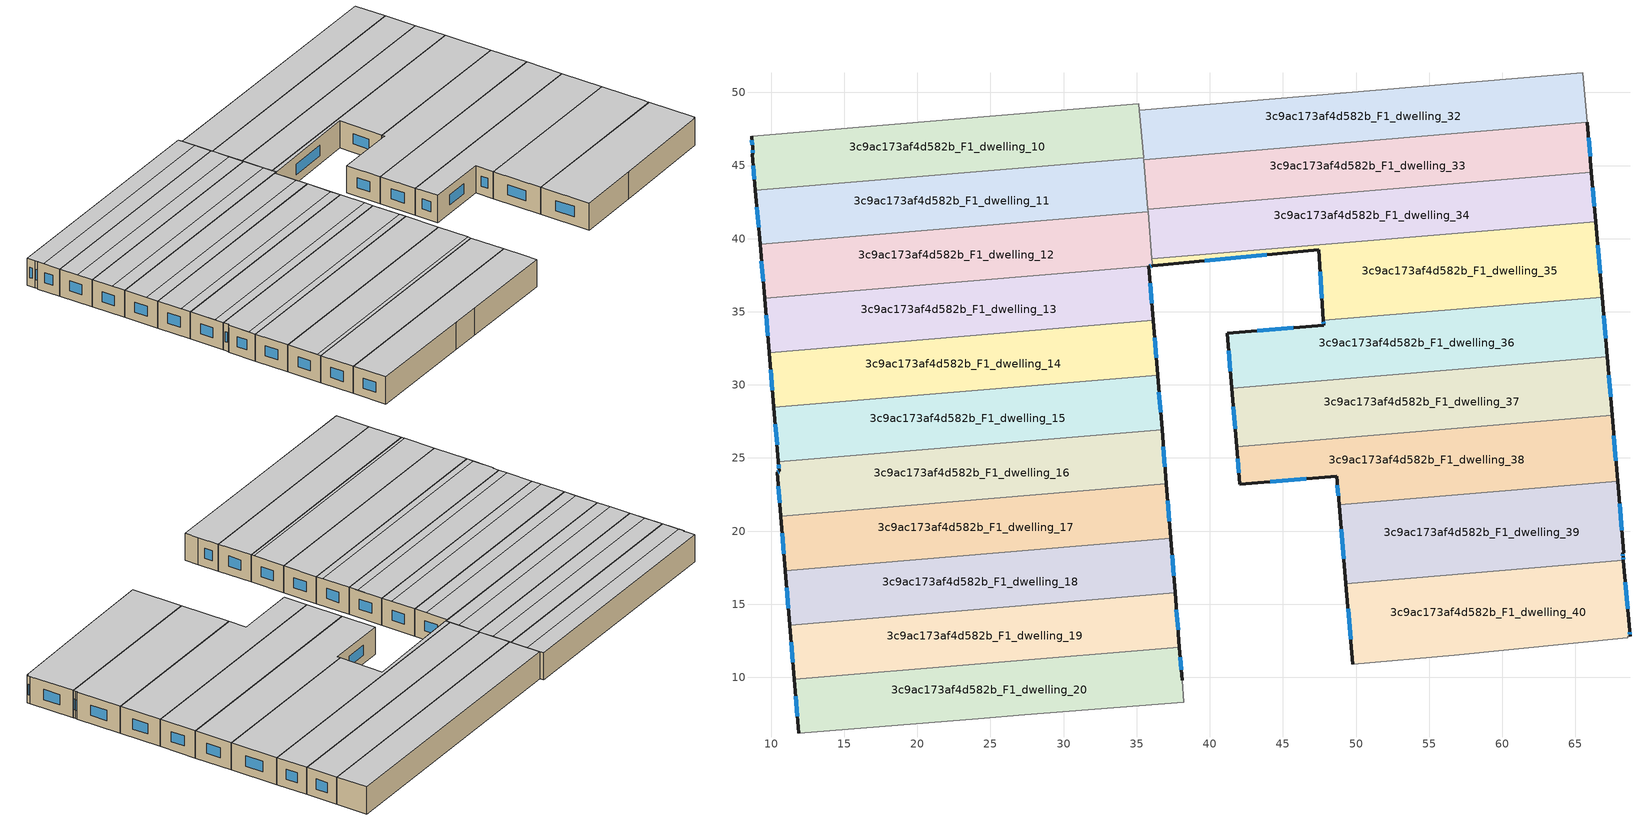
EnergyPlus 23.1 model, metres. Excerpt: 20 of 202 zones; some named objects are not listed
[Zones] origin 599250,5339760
3c9ac173af4d582b_F1_dwelling_10
 floor to 3c9ac173af4d582b_F0_dwelling_10 (EU_floor_Construction): 35.16,49.22 35.47,45.53 8.93,43.3 8.72,45.76 8.76,45.76 8.73,46.15 8.66,47 z3
 wall outside (EU_wall_Construction): 8.66,47 8.73,46.15 8.76,45.76 8.72,45.76 8.93,43.3 z3:6
 wall to 3c9ac173af4d582b_F1_dwelling_9 (EU_wall_Construction): 35.16,49.22 8.66,47 z3:6
 wall to 3c9ac173af4d582b_F1_dwelling_11 (EU_wall_Construction): 8.93,43.3 35.47,45.53 z3:6
 wall to 3c9ac173af4d582b_F1_dwelling_32 (EU_wall_Construction): 35.47,45.53 35.19,48.78 z3:6
 wall to 3c9ac173af4d582b_F1_dwelling_31 (EU_wall_Construction): 35.19,48.78 35.16,49.22 z3:6
 window (EU_Window_Construction): 8.79,44.99 8.87,44.07 / 8.74,46.03 8.75,45.89 / 8.68,46.73 8.71,46.42 z3.94:5.06
 ceiling to 3c9ac173af4d582b_F2_dwelling_9 (EU_floor_Construction): 35.31,47.38 35.16,49.22 8.66,47 8.73,46.15 8.76,45.76 8.72,45.76 8.78,45.14 z6
 ceiling to 3c9ac173af4d582b_F2_dwelling_10 (EU_floor_Construction): 35.47,45.53 35.31,47.38 8.78,45.14 8.93,43.3 z6
3c9ac173af4d582b_F1_dwelling_11
 floor to 3c9ac173af4d582b_F0_dwelling_11 (EU_floor_Construction): 35.47,45.53 35.78,41.84 9.24,39.61 8.93,43.3 z3
 wall outside (EU_wall_Construction): 8.93,43.3 9.24,39.61 z3:6
 wall to 3c9ac173af4d582b_F1_dwelling_12 (EU_wall_Construction): 9.24,39.61 35.78,41.84 z3:6
 wall to 3c9ac173af4d582b_F1_dwelling_33 (EU_wall_Construction): 35.76,42.01 35.48,45.39 z3:6
 wall to 3c9ac173af4d582b_F1_dwelling_32 (EU_wall_Construction): 35.48,45.39 35.47,45.53 z3:6
 wall to 3c9ac173af4d582b_F1_dwelling_34 (EU_wall_Construction): 35.78,41.84 35.76,42.01 z3:6
 window (EU_Window_Construction): 9.03,42.14 9.15,40.77 z3.94:5.06
 ceiling to 3c9ac173af4d582b_F2_dwelling_10 (EU_floor_Construction): 35.64,43.5 35.47,45.53 8.93,43.3 9.1,41.27 z6
 ceiling to 3c9ac173af4d582b_F2_dwelling_11 (EU_floor_Construction): 35.78,41.84 35.64,43.5 9.1,41.27 9.24,39.61 z6
3c9ac173af4d582b_F1_dwelling_12
 floor to 3c9ac173af4d582b_F0_dwelling_12 (EU_floor_Construction): 35.78,41.84 36.09,38.15 9.56,35.92 9.24,39.61 z3
 wall outside (EU_wall_Construction): 9.24,39.61 9.56,35.92 z3:6
 wall to 3c9ac173af4d582b_F1_dwelling_13 (EU_wall_Construction): 9.56,35.92 36.09,38.15 z3:6
 wall to 3c9ac173af4d582b_F1_dwelling_34 (EU_wall_Construction): 36.05,38.62 35.78,41.84 z3:6
 wall to 3c9ac173af4d582b_F1_dwelling_35 (EU_wall_Construction): 36.09,38.15 36.05,38.62 z3:6
 window (EU_Window_Construction): 9.34,38.46 9.46,37.08 z3.94:5.06
 ceiling to 3c9ac173af4d582b_F2_dwelling_11 (EU_floor_Construction): 35.96,39.63 35.78,41.84 9.24,39.61 9.43,37.4 z6
 ceiling to 3c9ac173af4d582b_F2_dwelling_12 (EU_floor_Construction): 36.09,38.15 35.96,39.63 9.43,37.4 9.56,35.92 z6
3c9ac173af4d582b_F1_dwelling_13
 floor to 3c9ac173af4d582b_F0_dwelling_13 (EU_floor_Construction): 36.09,38.15 36.09,38.14 35.84,38.12 36.14,34.41 9.87,32.2 9.56,35.92 z3
 wall outside (EU_wall_Construction): 9.56,35.92 9.87,32.2 / 36.14,34.41 35.84,38.12 36.09,38.14 z3:6
 wall to 3c9ac173af4d582b_F1_dwelling_14 (EU_wall_Construction): 9.87,32.2 36.14,34.41 z3:6
 wall to 3c9ac173af4d582b_F1_dwelling_35 (EU_wall_Construction): 36.09,38.14 36.09,38.15 z3:6
 window (EU_Window_Construction): 9.66,34.75 9.77,33.36 / 35.92,38.13 36.01,38.13 / 36.04,35.57 35.93,36.95 z3.94:5.06
 ceiling to 3c9ac173af4d582b_F2_dwelling_12 (EU_floor_Construction): 36.03,35.71 35.84,38.12 36.09,38.14 36.09,38.15 9.56,35.92 9.76,33.5 z6
 ceiling to 3c9ac173af4d582b_F2_dwelling_13 (EU_floor_Construction): 36.14,34.41 36.03,35.71 9.76,33.5 9.87,32.2 z6
3c9ac173af4d582b_F1_dwelling_14
 floor to 3c9ac173af4d582b_F0_dwelling_14 (EU_floor_Construction): 36.14,34.41 36.43,30.67 10.19,28.47 9.87,32.2 z3
 wall outside (EU_wall_Construction): 36.43,30.67 36.14,34.41 / 9.87,32.2 10.19,28.47 z3:6
 wall to 3c9ac173af4d582b_F1_dwelling_15 (EU_wall_Construction): 10.19,28.47 36.43,30.67 z3:6
 window (EU_Window_Construction): 36.34,31.84 36.23,33.24 / 9.97,31.03 10.09,29.64 z3.94:5.06
 ceiling to 3c9ac173af4d582b_F2_dwelling_13 (EU_floor_Construction): 36.34,31.79 36.14,34.41 9.87,32.2 10.09,29.59 z6
 ceiling to 3c9ac173af4d582b_F2_dwelling_14 (EU_floor_Construction): 36.43,30.67 36.34,31.79 10.09,29.59 10.19,28.47 z6
3c9ac173af4d582b_F1_dwelling_15
 floor to 3c9ac173af4d582b_F0_dwelling_15 (EU_floor_Construction): 36.43,30.67 36.73,26.94 10.5,24.74 10.19,28.47 z3
 wall outside (EU_wall_Construction): 36.73,26.94 36.43,30.67 / 10.19,28.47 10.5,24.74 z3:6
 wall to 3c9ac173af4d582b_F1_dwelling_16 (EU_wall_Construction): 10.5,24.74 36.73,26.94 z3:6
 window (EU_Window_Construction): 36.64,28.11 36.53,29.5 / 10.29,27.3 10.4,25.91 z3.94:5.06
 ceiling to 3c9ac173af4d582b_F2_dwelling_15 (EU_floor_Construction): 36.73,26.94 36.66,27.88 10.43,25.67 10.5,24.74 z6
 ceiling adiabatic (EU_roof_Construction): 36.66,27.88 36.43,30.67 10.19,28.47 10.43,25.67 z6
3c9ac173af4d582b_F1_dwelling_16
 floor to 3c9ac173af4d582b_F0_dwelling_16 (EU_floor_Construction): 36.73,26.94 37.03,23.22 10.67,21.01 10.42,24.01 10.56,24.1 10.5,24.74 z3
 wall outside (EU_wall_Construction): 10.5,24.74 10.56,24.1 10.42,24.01 10.67,21.01 / 37.03,23.22 36.73,26.94 z3:6
 wall to 3c9ac173af4d582b_F1_dwelling_17 (EU_wall_Construction): 10.67,21.01 37.03,23.22 z3:6
 window (EU_Window_Construction): 10.52,24.07 10.46,24.04 / 10.52,24.54 10.54,24.3 / 36.94,24.39 36.83,25.78 / 10.5,23.07 10.59,21.95 z3.94:5.06
 ceiling to 3c9ac173af4d582b_F2_dwelling_15 (EU_floor_Construction): 36.97,23.97 36.73,26.94 10.5,24.74 10.56,24.1 10.42,24.01 10.61,21.75 z6
 ceiling to 3c9ac173af4d582b_F2_dwelling_16 (EU_floor_Construction): 37.03,23.22 36.97,23.97 10.61,21.75 10.67,21.01 z6
3c9ac173af4d582b_F1_dwelling_17
 floor to 3c9ac173af4d582b_F0_dwelling_17 (EU_floor_Construction): 37.03,23.22 37.33,19.51 10.98,17.29 10.67,21.01 z3
 wall outside (EU_wall_Construction): 37.33,19.51 37.03,23.22 / 10.67,21.01 10.98,17.29 z3:6
 wall to 3c9ac173af4d582b_F1_dwelling_18 (EU_wall_Construction): 10.98,17.29 37.33,19.51 z3:6
 window (EU_Window_Construction): 37.23,20.67 37.12,22.06 / 10.77,19.84 10.88,18.46 z3.94:5.06
 ceiling adiabatic (EU_roof_Construction): 37.33,19.51 37.03,23.22 10.67,21.01 10.98,17.29 z6
3c9ac173af4d582b_F1_dwelling_18
 floor to 3c9ac173af4d582b_F0_dwelling_18 (EU_floor_Construction): 37.33,19.51 37.63,15.79 11.28,13.58 10.98,17.29 z3
 wall outside (EU_wall_Construction): 37.63,15.79 37.33,19.51 / 10.98,17.29 11.28,13.58 z3:6
 wall to 3c9ac173af4d582b_F1_dwelling_19 (EU_wall_Construction): 11.28,13.58 37.63,15.79 z3:6
 window (EU_Window_Construction): 37.53,16.96 37.42,18.34 / 11.07,16.13 11.19,14.74 z3.94:5.06
 ceiling to 3c9ac173af4d582b_F2_dwelling_17 (EU_floor_Construction): 37.6,16.16 37.33,19.51 10.98,17.29 11.25,13.95 z6
 ceiling to 3c9ac173af4d582b_F2_dwelling_18 (EU_floor_Construction): 37.63,15.79 37.6,16.16 11.25,13.95 11.28,13.58 z6
3c9ac173af4d582b_F1_dwelling_19
 floor to 3c9ac173af4d582b_F0_dwelling_19 (EU_floor_Construction): 37.63,15.79 37.92,12.07 11.59,9.86 11.28,13.58 z3
 wall outside (EU_wall_Construction): 37.92,12.07 37.63,15.79 / 11.28,13.58 11.59,9.86 z3:6
 wall to 3c9ac173af4d582b_F1_dwelling_20 (EU_wall_Construction): 11.59,9.86 37.92,12.07 z3:6
 window (EU_Window_Construction): 37.83,13.24 37.72,14.63 / 11.38,12.41 11.49,11.02 z3.94:5.06
 ceiling adiabatic (EU_roof_Construction): 37.92,12.07 37.63,15.79 11.28,13.58 11.59,9.86 z6
3c9ac173af4d582b_F1_dwelling_20
 floor to 3c9ac173af4d582b_F0_dwelling_20 (EU_floor_Construction): 37.92,12.07 38.1,9.8 38.22,8.3 27.34,7.44 24.16,7.17 11.89,6.19 11.59,9.86 z3
 wall outside (EU_wall_Construction): 11.59,9.86 11.89,6.19 / 38.1,9.8 37.92,12.07 z3:6
 wall adiabatic (EU_wall_Construction): 11.89,6.19 24.16,7.17 27.34,7.44 38.22,8.3 38.1,9.8 z3:6
 window (EU_Window_Construction): 11.68,8.71 11.8,7.34 / 38.05,10.51 37.98,11.36 z3.94:5.06
 ceiling to 3c9ac173af4d582b_F2_dwelling_19 (EU_floor_Construction): 38.22,8.3 38.1,9.8 37.92,12.07 11.59,9.86 11.89,6.19 24.16,7.17 27.34,7.44 z6
3c9ac173af4d582b_F1_dwelling_32
 floor to 3c9ac173af4d582b_F0_dwelling_32 (EU_floor_Construction): 65.52,51.33 65.81,47.95 35.48,45.39 35.19,48.78 z3
 wall to 3c9ac173af4d582b_F1_dwelling_31 (EU_wall_Construction): 65.52,51.33 35.19,48.78 z3:6
 wall adiabatic (EU_wall_Construction): 65.81,47.95 65.52,51.33 z3:6
 wall to 3c9ac173af4d582b_F1_dwelling_33 (EU_wall_Construction): 35.48,45.39 65.81,47.95 z3:6
 ceiling to 3c9ac173af4d582b_F2_dwelling_31 (EU_floor_Construction): 65.81,47.95 65.52,51.33 35.19,48.78 35.48,45.39 z6
3c9ac173af4d582b_F1_dwelling_33
 floor to 3c9ac173af4d582b_F0_dwelling_33 (EU_floor_Construction): 65.81,47.95 66.1,44.56 35.76,42.01 35.48,45.39 z3
 wall outside (EU_wall_Construction): 66.1,44.56 65.81,47.95 z3:6
 wall to 3c9ac173af4d582b_F1_dwelling_34 (EU_wall_Construction): 35.76,42.01 66.1,44.56 z3:6
 window (EU_Window_Construction): 66.01,45.62 65.9,46.88 z3.94:5.06
 ceiling to 3c9ac173af4d582b_F2_dwelling_32 (EU_floor_Construction): 66.1,44.56 65.81,47.95 35.48,45.39 35.76,42.01 z6
3c9ac173af4d582b_F1_dwelling_34
 floor to 3c9ac173af4d582b_F0_dwelling_34 (EU_floor_Construction): 66.1,44.56 66.4,41.17 36.05,38.62 35.76,42.01 z3
 wall outside (EU_wall_Construction): 66.4,41.17 66.1,44.56 z3:6
 wall to 3c9ac173af4d582b_F1_dwelling_35 (EU_wall_Construction): 36.05,38.62 66.4,41.17 z3:6
 window (EU_Window_Construction): 66.3,42.23 66.2,43.49 z3.94:5.06
 ceiling to 3c9ac173af4d582b_F2_dwelling_33 (EU_floor_Construction): 66.4,41.17 66.1,44.56 35.76,42.01 36.05,38.62 z6
3c9ac173af4d582b_F1_dwelling_35
 floor to 3c9ac173af4d582b_F0_dwelling_35 (EU_floor_Construction): 66.4,41.17 66.83,36.01 47.76,34.41 47.44,39.23 36.09,38.14 36.05,38.62 z3
 wall outside (EU_wall_Construction): 36.09,38.14 47.44,39.23 47.76,34.41 / 66.83,36.01 66.4,41.17 z3:6
 wall to 3c9ac173af4d582b_F1_dwelling_36 (EU_wall_Construction): 47.76,34.41 66.83,36.01 z3:6
 window (EU_Window_Construction): 47.54,37.72 47.66,35.92 / 39.65,38.48 43.89,38.89 / 66.69,37.63 66.53,39.55 z3.94:5.06
 ceiling to 3c9ac173af4d582b_F2_dwelling_34 (EU_floor_Construction): 66.83,36.01 66.4,41.17 36.05,38.62 36.09,38.14 47.44,39.23 47.76,34.41 z6
3c9ac173af4d582b_F1_dwelling_36
 floor to 3c9ac173af4d582b_F0_dwelling_36 (EU_floor_Construction): 66.83,36.01 67.17,31.92 41.5,29.76 41.18,33.53 47.79,34.09 47.76,34.41 z3
 wall outside (EU_wall_Construction): 47.76,34.41 47.79,34.09 41.18,33.53 41.5,29.76 / 67.17,31.92 66.83,36.01 z3:6
 wall to 3c9ac173af4d582b_F1_dwelling_37 (EU_wall_Construction): 41.5,29.76 67.17,31.92 z3:6
 window (EU_Window_Construction): 45.72,33.91 43.25,33.7 / 47.77,34.31 47.78,34.19 / 67.07,33.2 66.94,34.73 / 41.28,32.35 41.4,30.94 z3.94:5.06
 ceiling to 3c9ac173af4d582b_F2_dwelling_35 (EU_floor_Construction): 67.17,31.92 66.83,36.01 47.76,34.41 47.79,34.09 41.18,33.53 41.5,29.76 z6
3c9ac173af4d582b_F1_dwelling_37
 floor to 3c9ac173af4d582b_F0_dwelling_37 (EU_floor_Construction): 67.17,31.92 67.51,27.92 41.84,25.76 41.5,29.76 z3
 wall outside (EU_wall_Construction): 67.51,27.92 67.17,31.92 / 41.5,29.76 41.84,25.76 z3:6
 wall to 3c9ac173af4d582b_F1_dwelling_38 (EU_wall_Construction): 41.84,25.76 67.51,27.92 z3:6
 window (EU_Window_Construction): 67.41,29.17 67.28,30.67 / 41.61,28.51 41.73,27.02 z3.94:5.06
 ceiling to 3c9ac173af4d582b_F2_dwelling_36 (EU_floor_Construction): 67.51,27.92 67.17,31.92 41.5,29.76 41.84,25.76 z6
3c9ac173af4d582b_F1_dwelling_38
 floor to 3c9ac173af4d582b_F0_dwelling_38 (EU_floor_Construction): 67.51,27.92 67.89,23.41 48.85,21.81 48.68,23.76 42.05,23.21 41.84,25.76 z3
 wall outside (EU_wall_Construction): 41.84,25.76 42.05,23.21 48.68,23.76 48.85,21.81 / 67.89,23.41 67.51,27.92 z3:6
 wall to 3c9ac173af4d582b_F1_dwelling_39 (EU_wall_Construction): 48.85,21.81 67.89,23.41 z3:6
 window (EU_Window_Construction): 44.13,23.38 46.6,23.59 / 41.91,24.96 41.99,24.01 / 67.77,24.82 67.63,26.51 / 48.73,23.15 48.79,22.42 z3.94:5.06
 ceiling to 3c9ac173af4d582b_F2_dwelling_37 (EU_floor_Construction): 67.89,23.41 67.51,27.92 41.84,25.76 42.05,23.21 48.68,23.76 48.85,21.81 z6
3c9ac173af4d582b_F1_dwelling_39
 floor to 3c9ac173af4d582b_F0_dwelling_39 (EU_floor_Construction): 67.89,23.41 68.3,18.52 68.25,18.51 68.26,18.25 68.29,18 49.31,16.41 48.85,21.81 z3
 wall outside (EU_wall_Construction): 68.29,18 68.26,18.25 68.25,18.51 68.3,18.52 67.89,23.41 / 48.85,21.81 49.31,16.41 z3:6
 wall to 3c9ac173af4d582b_F1_dwelling_40 (EU_wall_Construction): 49.31,16.41 68.29,18 z3:6
 window (EU_Window_Construction): 68.28,18.08 68.27,18.17 / 48.99,20.12 49.16,18.1 / 68.17,20.05 68.02,21.88 / 68.26,18.33 68.25,18.43 z3.94:5.06
 ceiling to 3c9ac173af4d582b_F2_dwelling_38 (EU_floor_Construction): 68.29,18 68.26,18.25 68.25,18.51 68.3,18.52 67.89,23.41 48.85,21.81 49.31,16.41 z6
3c9ac173af4d582b_F1_dwelling_40
 floor to 3c9ac173af4d582b_F0_dwelling_40 (EU_floor_Construction): 68.29,18 68.71,13.18 68.74,12.82 68.57,12.81 68.58,12.71 56.73,11.53 49.78,10.88 49.31,16.41 z3
 wall outside (EU_wall_Construction): 49.31,16.41 49.78,10.88 / 68.74,12.82 68.71,13.18 68.29,18 z3:6
 wall adiabatic (EU_wall_Construction): 49.78,10.88 56.73,11.53 68.58,12.71 68.57,12.81 68.74,12.82 z3:6
 window (EU_Window_Construction): 49.46,14.68 49.63,12.61 / 68.58,14.69 68.42,16.49 / 68.73,12.94 68.72,13.07 z3.94:5.06
 ceiling to 3c9ac173af4d582b_F2_dwelling_39 (EU_floor_Construction): 68.58,12.71 68.57,12.81 68.74,12.82 68.71,13.18 68.29,18 49.31,16.41 49.78,10.88 56.73,11.53 z6
[Building]
EU S2 Campaign: North Axis=0; Terrain=City; Solar Distribution=FullExterior
[Site:Location]
Vienna: Latitude=48; Longitude=16.5; Time Zone=1; Elevation=183
[SizingPeriod:WeatherFileDays]
AnnualSizingPeriod: Begin Month=1; Begin Day of Month=1; End Month=12; End Day of Month=31; Day of Week for Start Day=Monday; Use Weather File Daylight Saving Period=No; Use Weather File Rain and Snow Indicators=No
[MATERIAL]
EU_InternalMass_Material: Roughness=MediumRough; Thickness=0.1; Conductivity=1; Density=1800; Specific Heat=900; Thermal Absorptance=0.9; Solar Absorptance=0.7; Visible Absorptance=0.7
[MATERIAL:NOMASS] Roughness=MediumRough; Thermal Absorptance=0.9; Solar Absorptance=0.7; Visible Absorptance=0.7
Name | Thermal Resistance
EU_wall_NoMass | 0.914258
EU_roof_NoMass | 0.954009
EU_floor_NoMass | 1.09711
[WINDOWMATERIAL:SIMPLEGLAZINGSYSTEM]
EU_Window_SimpleGlazing: UFactor=2.09642; Solar Heat Gain Coefficient=0.65; Visible Transmittance=0.65
[CONSTRUCTION]
EU_wall_Construction: EU_wall_NoMass
EU_roof_Construction: EU_roof_NoMass
EU_floor_Construction: EU_floor_NoMass
EU_Window_Construction: EU_Window_SimpleGlazing
EU_InternalMass_Construction: EU_InternalMass_Material
[ZONE] Type=1; Multiplier=1; Ceiling Height=autocalculate; Floor Area=autocalculate; Part of Total Floor Area=Yes
Name | Volume
3c9ac173af4d582b_F1_dwelling_10 | 295.725
3c9ac173af4d582b_F1_dwelling_11 | 295.794
3c9ac173af4d582b_F1_dwelling_12 | 295.762
3c9ac173af4d582b_F1_dwelling_13 | 295.786
3c9ac173af4d582b_F1_dwelling_14 | 295.746
3c9ac173af4d582b_F1_dwelling_15 | 295.791
3c9ac173af4d582b_F1_dwelling_16 | 295.761
3c9ac173af4d582b_F1_dwelling_17 | 295.753
3c9ac173af4d582b_F1_dwelling_18 | 295.816
3c9ac173af4d582b_F1_dwelling_19 | 295.754
3c9ac173af4d582b_F1_dwelling_20 | 295.796
3c9ac173af4d582b_F1_dwelling_32 | 310.523
3c9ac173af4d582b_F1_dwelling_33 | 310.548
3c9ac173af4d582b_F1_dwelling_34 | 310.611
3c9ac173af4d582b_F1_dwelling_35 | 310.566
3c9ac173af4d582b_F1_dwelling_36 | 310.544
3c9ac173af4d582b_F1_dwelling_37 | 310.564
3c9ac173af4d582b_F1_dwelling_38 | 310.598
3c9ac173af4d582b_F1_dwelling_39 | 310.577
3c9ac173af4d582b_F1_dwelling_40 | 310.563
[INTERNALMASS] Construction=EU_InternalMass_Construction
Name | Zone or ZoneList | Surface Area
3c9ac173af4d582b_F1_dwelling_10_EU_InternalMass | 3c9ac173af4d582b_F1_dwelling_10 | 98.5747
3c9ac173af4d582b_F1_dwelling_11_EU_InternalMass | 3c9ac173af4d582b_F1_dwelling_11 | 98.5978
3c9ac173af4d582b_F1_dwelling_12_EU_InternalMass | 3c9ac173af4d582b_F1_dwelling_12 | 98.5875
3c9ac173af4d582b_F1_dwelling_13_EU_InternalMass | 3c9ac173af4d582b_F1_dwelling_13 | 98.5957
3c9ac173af4d582b_F1_dwelling_14_EU_InternalMass | 3c9ac173af4d582b_F1_dwelling_14 | 98.582
3c9ac173af4d582b_F1_dwelling_15_EU_InternalMass | 3c9ac173af4d582b_F1_dwelling_15 | 98.5967
3c9ac173af4d582b_F1_dwelling_16_EU_InternalMass | 3c9ac173af4d582b_F1_dwelling_16 | 98.5871
3c9ac173af4d582b_F1_dwelling_17_EU_InternalMass | 3c9ac173af4d582b_F1_dwelling_17 | 98.5847
3c9ac173af4d582b_F1_dwelling_18_EU_InternalMass | 3c9ac173af4d582b_F1_dwelling_18 | 98.6047
3c9ac173af4d582b_F1_dwelling_19_EU_InternalMass | 3c9ac173af4d582b_F1_dwelling_19 | 98.5851
3c9ac173af4d582b_F1_dwelling_20_EU_InternalMass | 3c9ac173af4d582b_F1_dwelling_20 | 98.5986
3c9ac173af4d582b_F1_dwelling_32_EU_InternalMass | 3c9ac173af4d582b_F1_dwelling_32 | 103.508
3c9ac173af4d582b_F1_dwelling_33_EU_InternalMass | 3c9ac173af4d582b_F1_dwelling_33 | 103.516
3c9ac173af4d582b_F1_dwelling_34_EU_InternalMass | 3c9ac173af4d582b_F1_dwelling_34 | 103.537
3c9ac173af4d582b_F1_dwelling_35_EU_InternalMass | 3c9ac173af4d582b_F1_dwelling_35 | 103.522
3c9ac173af4d582b_F1_dwelling_36_EU_InternalMass | 3c9ac173af4d582b_F1_dwelling_36 | 103.514
3c9ac173af4d582b_F1_dwelling_37_EU_InternalMass | 3c9ac173af4d582b_F1_dwelling_37 | 103.521
3c9ac173af4d582b_F1_dwelling_38_EU_InternalMass | 3c9ac173af4d582b_F1_dwelling_38 | 103.533
3c9ac173af4d582b_F1_dwelling_39_EU_InternalMass | 3c9ac173af4d582b_F1_dwelling_39 | 103.526
3c9ac173af4d582b_F1_dwelling_40_EU_InternalMass | 3c9ac173af4d582b_F1_dwelling_40 | 103.521
[OTHEREQUIPMENT] Fuel Type=Electricity; Design Level Calculation Method=Watts/Area; Power per Zone Floor Area=1; Fraction Latent=0; Fraction Radiant=0; Fraction Lost=0; Carbon Dioxide Generation Rate=0; EndUse Subcategory=EU_Step8_InternalGains
Name | Zone or ZoneList or Space or SpaceList | Schedule
EU_Step8_InternalGain_3c9ac173af4d582b_F1_dwelling_10_f000 | 3c9ac173af4d582b_F1_dwelling_10 | EU_Step8_GainSchedule_3c9ac173af4d582b_F1_dwelling_10_f000
EU_Step8_InternalGain_3c9ac173af4d582b_F1_dwelling_11_f000 | 3c9ac173af4d582b_F1_dwelling_11 | EU_Step8_GainSchedule_3c9ac173af4d582b_F1_dwelling_11_f000
EU_Step8_InternalGain_3c9ac173af4d582b_F1_dwelling_12_f000 | 3c9ac173af4d582b_F1_dwelling_12 | EU_Step8_GainSchedule_3c9ac173af4d582b_F1_dwelling_12_f000
EU_Step8_InternalGain_3c9ac173af4d582b_F1_dwelling_13_f000 | 3c9ac173af4d582b_F1_dwelling_13 | EU_Step8_GainSchedule_3c9ac173af4d582b_F1_dwelling_13_f000
EU_Step8_InternalGain_3c9ac173af4d582b_F1_dwelling_14_f000 | 3c9ac173af4d582b_F1_dwelling_14 | EU_Step8_GainSchedule_3c9ac173af4d582b_F1_dwelling_14_f000
EU_Step8_InternalGain_3c9ac173af4d582b_F1_dwelling_15_f000 | 3c9ac173af4d582b_F1_dwelling_15 | EU_Step8_GainSchedule_3c9ac173af4d582b_F1_dwelling_15_f000
EU_Step8_InternalGain_3c9ac173af4d582b_F1_dwelling_16_f000 | 3c9ac173af4d582b_F1_dwelling_16 | EU_Step8_GainSchedule_3c9ac173af4d582b_F1_dwelling_16_f000
EU_Step8_InternalGain_3c9ac173af4d582b_F1_dwelling_17_f000 | 3c9ac173af4d582b_F1_dwelling_17 | EU_Step8_GainSchedule_3c9ac173af4d582b_F1_dwelling_17_f000
EU_Step8_InternalGain_3c9ac173af4d582b_F1_dwelling_18_f000 | 3c9ac173af4d582b_F1_dwelling_18 | EU_Step8_GainSchedule_3c9ac173af4d582b_F1_dwelling_18_f000
EU_Step8_InternalGain_3c9ac173af4d582b_F1_dwelling_19_f000 | 3c9ac173af4d582b_F1_dwelling_19 | EU_Step8_GainSchedule_3c9ac173af4d582b_F1_dwelling_19_f000
EU_Step8_InternalGain_3c9ac173af4d582b_F1_dwelling_20_f000 | 3c9ac173af4d582b_F1_dwelling_20 | EU_Step8_GainSchedule_3c9ac173af4d582b_F1_dwelling_20_f000
EU_Step8_InternalGain_3c9ac173af4d582b_F1_dwelling_32_f000 | 3c9ac173af4d582b_F1_dwelling_32 | EU_Step8_GainSchedule_3c9ac173af4d582b_F1_dwelling_32_f000
EU_Step8_InternalGain_3c9ac173af4d582b_F1_dwelling_33_f000 | 3c9ac173af4d582b_F1_dwelling_33 | EU_Step8_GainSchedule_3c9ac173af4d582b_F1_dwelling_33_f000
EU_Step8_InternalGain_3c9ac173af4d582b_F1_dwelling_34_f000 | 3c9ac173af4d582b_F1_dwelling_34 | EU_Step8_GainSchedule_3c9ac173af4d582b_F1_dwelling_34_f000
EU_Step8_InternalGain_3c9ac173af4d582b_F1_dwelling_35_f000 | 3c9ac173af4d582b_F1_dwelling_35 | EU_Step8_GainSchedule_3c9ac173af4d582b_F1_dwelling_35_f000
EU_Step8_InternalGain_3c9ac173af4d582b_F1_dwelling_36_f000 | 3c9ac173af4d582b_F1_dwelling_36 | EU_Step8_GainSchedule_3c9ac173af4d582b_F1_dwelling_36_f000
EU_Step8_InternalGain_3c9ac173af4d582b_F1_dwelling_37_f000 | 3c9ac173af4d582b_F1_dwelling_37 | EU_Step8_GainSchedule_3c9ac173af4d582b_F1_dwelling_37_f000
EU_Step8_InternalGain_3c9ac173af4d582b_F1_dwelling_38_f000 | 3c9ac173af4d582b_F1_dwelling_38 | EU_Step8_GainSchedule_3c9ac173af4d582b_F1_dwelling_38_f000
EU_Step8_InternalGain_3c9ac173af4d582b_F1_dwelling_39_f000 | 3c9ac173af4d582b_F1_dwelling_39 | EU_Step8_GainSchedule_3c9ac173af4d582b_F1_dwelling_39_f000
EU_Step8_InternalGain_3c9ac173af4d582b_F1_dwelling_40_f000 | 3c9ac173af4d582b_F1_dwelling_40 | EU_Step8_GainSchedule_3c9ac173af4d582b_F1_dwelling_40_f000
[ZONEVENTILATION:DESIGNFLOWRATE] Schedule=EU_AlwaysOn; Design Flow Rate Calculation Method=AirChanges/Hour; Air Changes per Hour=0.546891; Ventilation Type=Natural; Fan Pressure Rise=0; Fan Total Efficiency=1; Constant Term Coefficient=1; Temperature Term Coefficient=0; Velocity Term Coefficient=0; Velocity Squared Term Coefficient=0; Minimum Indoor Temperature=-100; Maximum Indoor Temperature=100; Delta Temperature=-100; Minimum Outdoor Temperature=-100; Maximum Outdoor Temperature=100; Maximum Wind Speed=40
Name | Zone or ZoneList or Space or SpaceList
EU_ConstantAir_3c9ac173af4d582b_F1_dwelling_10 | 3c9ac173af4d582b_F1_dwelling_10
EU_ConstantAir_3c9ac173af4d582b_F1_dwelling_11 | 3c9ac173af4d582b_F1_dwelling_11
EU_ConstantAir_3c9ac173af4d582b_F1_dwelling_12 | 3c9ac173af4d582b_F1_dwelling_12
EU_ConstantAir_3c9ac173af4d582b_F1_dwelling_13 | 3c9ac173af4d582b_F1_dwelling_13
EU_ConstantAir_3c9ac173af4d582b_F1_dwelling_14 | 3c9ac173af4d582b_F1_dwelling_14
EU_ConstantAir_3c9ac173af4d582b_F1_dwelling_15 | 3c9ac173af4d582b_F1_dwelling_15
EU_ConstantAir_3c9ac173af4d582b_F1_dwelling_16 | 3c9ac173af4d582b_F1_dwelling_16
EU_ConstantAir_3c9ac173af4d582b_F1_dwelling_17 | 3c9ac173af4d582b_F1_dwelling_17
EU_ConstantAir_3c9ac173af4d582b_F1_dwelling_18 | 3c9ac173af4d582b_F1_dwelling_18
EU_ConstantAir_3c9ac173af4d582b_F1_dwelling_19 | 3c9ac173af4d582b_F1_dwelling_19
EU_ConstantAir_3c9ac173af4d582b_F1_dwelling_20 | 3c9ac173af4d582b_F1_dwelling_20
EU_ConstantAir_3c9ac173af4d582b_F1_dwelling_32 | 3c9ac173af4d582b_F1_dwelling_32
EU_ConstantAir_3c9ac173af4d582b_F1_dwelling_33 | 3c9ac173af4d582b_F1_dwelling_33
EU_ConstantAir_3c9ac173af4d582b_F1_dwelling_34 | 3c9ac173af4d582b_F1_dwelling_34
EU_ConstantAir_3c9ac173af4d582b_F1_dwelling_35 | 3c9ac173af4d582b_F1_dwelling_35
EU_ConstantAir_3c9ac173af4d582b_F1_dwelling_36 | 3c9ac173af4d582b_F1_dwelling_36
EU_ConstantAir_3c9ac173af4d582b_F1_dwelling_37 | 3c9ac173af4d582b_F1_dwelling_37
EU_ConstantAir_3c9ac173af4d582b_F1_dwelling_38 | 3c9ac173af4d582b_F1_dwelling_38
EU_ConstantAir_3c9ac173af4d582b_F1_dwelling_39 | 3c9ac173af4d582b_F1_dwelling_39
EU_ConstantAir_3c9ac173af4d582b_F1_dwelling_40 | 3c9ac173af4d582b_F1_dwelling_40
[HVACTEMPLATE:ZONE:IDEALLOADSAIRSYSTEM] System Availability Schedule=EU_AlwaysOn; Maximum Heating Supply Air Temperature=50; Minimum Cooling Supply Air Temperature=13; Maximum Heating Supply Air Humidity Ratio=0.0156; Minimum Cooling Supply Air Humidity Ratio=0.0077; Heating Limit=NoLimit; Cooling Limit=NoLimit; Heating Availability Schedule=EU_AlwaysOn; Cooling Availability Schedule=EU_CoolingOff; Dehumidification Control Type=ConstantSensibleHeatRatio; Cooling Sensible Heat Ratio=0.7; Dehumidification Setpoint=60; Humidification Control Type=None; Humidification Setpoint=30; Outdoor Air Method=None; Outdoor Air Flow Rate per Person=0.00944; Outdoor Air Flow Rate per Zone Floor Area=0; Outdoor Air Flow Rate per Zone=0; Demand Controlled Ventilation Type=None; Outdoor Air Economizer Type=NoEconomizer; Heat Recovery Type=None; Sensible Heat Recovery Effectiveness=0.7; Latent Heat Recovery Effectiveness=0.65
Name | Template Thermostat
3c9ac173af4d582b_F1_dwelling_10 | EU_HeatOnly_3c9ac173af4d582b_F1_dwelling_10
3c9ac173af4d582b_F1_dwelling_11 | EU_HeatOnly_3c9ac173af4d582b_F1_dwelling_11
3c9ac173af4d582b_F1_dwelling_12 | EU_HeatOnly_3c9ac173af4d582b_F1_dwelling_12
3c9ac173af4d582b_F1_dwelling_13 | EU_HeatOnly_3c9ac173af4d582b_F1_dwelling_13
3c9ac173af4d582b_F1_dwelling_14 | EU_HeatOnly_3c9ac173af4d582b_F1_dwelling_14
3c9ac173af4d582b_F1_dwelling_15 | EU_HeatOnly_3c9ac173af4d582b_F1_dwelling_15
3c9ac173af4d582b_F1_dwelling_16 | EU_HeatOnly_3c9ac173af4d582b_F1_dwelling_16
3c9ac173af4d582b_F1_dwelling_17 | EU_HeatOnly_3c9ac173af4d582b_F1_dwelling_17
3c9ac173af4d582b_F1_dwelling_18 | EU_HeatOnly_3c9ac173af4d582b_F1_dwelling_18
3c9ac173af4d582b_F1_dwelling_19 | EU_HeatOnly_3c9ac173af4d582b_F1_dwelling_19
3c9ac173af4d582b_F1_dwelling_20 | EU_HeatOnly_3c9ac173af4d582b_F1_dwelling_20
3c9ac173af4d582b_F1_dwelling_32 | EU_HeatOnly_3c9ac173af4d582b_F1_dwelling_32
3c9ac173af4d582b_F1_dwelling_33 | EU_HeatOnly_3c9ac173af4d582b_F1_dwelling_33
3c9ac173af4d582b_F1_dwelling_34 | EU_HeatOnly_3c9ac173af4d582b_F1_dwelling_34
3c9ac173af4d582b_F1_dwelling_35 | EU_HeatOnly_3c9ac173af4d582b_F1_dwelling_35
3c9ac173af4d582b_F1_dwelling_36 | EU_HeatOnly_3c9ac173af4d582b_F1_dwelling_36
3c9ac173af4d582b_F1_dwelling_37 | EU_HeatOnly_3c9ac173af4d582b_F1_dwelling_37
3c9ac173af4d582b_F1_dwelling_38 | EU_HeatOnly_3c9ac173af4d582b_F1_dwelling_38
3c9ac173af4d582b_F1_dwelling_39 | EU_HeatOnly_3c9ac173af4d582b_F1_dwelling_39
3c9ac173af4d582b_F1_dwelling_40 | EU_HeatOnly_3c9ac173af4d582b_F1_dwelling_40
[SIZING:ZONE] Zone Cooling Design Supply Air Temperature Input Method=SupplyAirTemperature; Zone Cooling Design Supply Air Temperature=13; Zone Heating Design Supply Air Temperature Input Method=SupplyAirTemperature; Zone Heating Design Supply Air Temperature=50; Zone Cooling Design Supply Air Humidity Ratio=0.008; Zone Heating Design Supply Air Humidity Ratio=0.008; Cooling Design Air Flow Method=DesignDay; Cooling Design Air Flow Rate=0; Cooling Minimum Air Flow per Zone Floor Area=0.000762; Cooling Minimum Air Flow=0; Cooling Minimum Air Flow Fraction=0.2; Heating Design Air Flow Method=DesignDay; Heating Design Air Flow Rate=0; Heating Maximum Air Flow per Zone Floor Area=0.002032; Heating Maximum Air Flow=0.141576; Heating Maximum Air Flow Fraction=0.3; Account for Dedicated Outdoor Air System=No; Dedicated Outdoor Air System Control Strategy=NeutralSupplyAir; Dedicated Outdoor Air Low Setpoint Temperature for Design=autosize; Dedicated Outdoor Air High Setpoint Temperature for Design=autosize; Zone Load Sizing Method=Sensible Load Only No Latent Load; Zone Latent Cooling Design Supply Air Humidity Ratio Input Method=HumidityRatioDifference; Zone Cooling Design Supply Air Humidity Ratio Difference=0.005; Zone Latent Heating Design Supply Air Humidity Ratio Input Method=HumidityRatioDifference; Zone Humidification Design Supply Air Humidity Ratio Difference=0.005
3c9ac173af4d582b_F1_dwelling_10; 3c9ac173af4d582b_F1_dwelling_11; 3c9ac173af4d582b_F1_dwelling_12; 3c9ac173af4d582b_F1_dwelling_13; 3c9ac173af4d582b_F1_dwelling_14; 3c9ac173af4d582b_F1_dwelling_15; 3c9ac173af4d582b_F1_dwelling_16; 3c9ac173af4d582b_F1_dwelling_17; 3c9ac173af4d582b_F1_dwelling_18; 3c9ac173af4d582b_F1_dwelling_19; 3c9ac173af4d582b_F1_dwelling_20; 3c9ac173af4d582b_F1_dwelling_32; 3c9ac173af4d582b_F1_dwelling_33; 3c9ac173af4d582b_F1_dwelling_34; 3c9ac173af4d582b_F1_dwelling_35; 3c9ac173af4d582b_F1_dwelling_36; 3c9ac173af4d582b_F1_dwelling_37; 3c9ac173af4d582b_F1_dwelling_38; 3c9ac173af4d582b_F1_dwelling_39; 3c9ac173af4d582b_F1_dwelling_40
[SCHEDULE:CONSTANT]
Name | Hourly Value
EU_AlwaysOn | 1
EU_CoolingOff | 0
[SCHEDULE:FILE] Column Number=1; Rows to Skip at Top=0; Number of Hours of Data=8760; Column Separator=Comma; Interpolate to Timestep=No; Minutes per Item=60; Adjust Schedule for Daylight Savings=Yes
Name | File
EU_Step8_GainSchedule_3c9ac173af4d582b_F1_dwelling_10_f000 | ../../schedules/3c9ac173af4d582b/3c9ac173af4d582b_F1_dwelling_10_f000_gain.csv
EU_Step8_GainSchedule_3c9ac173af4d582b_F1_dwelling_11_f000 | ../../schedules/3c9ac173af4d582b/3c9ac173af4d582b_F1_dwelling_11_f000_gain.csv
EU_Step8_GainSchedule_3c9ac173af4d582b_F1_dwelling_12_f000 | ../../schedules/3c9ac173af4d582b/3c9ac173af4d582b_F1_dwelling_12_f000_gain.csv
EU_Step8_GainSchedule_3c9ac173af4d582b_F1_dwelling_13_f000 | ../../schedules/3c9ac173af4d582b/3c9ac173af4d582b_F1_dwelling_13_f000_gain.csv
EU_Step8_GainSchedule_3c9ac173af4d582b_F1_dwelling_14_f000 | ../../schedules/3c9ac173af4d582b/3c9ac173af4d582b_F1_dwelling_14_f000_gain.csv
EU_Step8_GainSchedule_3c9ac173af4d582b_F1_dwelling_15_f000 | ../../schedules/3c9ac173af4d582b/3c9ac173af4d582b_F1_dwelling_15_f000_gain.csv
EU_Step8_GainSchedule_3c9ac173af4d582b_F1_dwelling_16_f000 | ../../schedules/3c9ac173af4d582b/3c9ac173af4d582b_F1_dwelling_16_f000_gain.csv
EU_Step8_GainSchedule_3c9ac173af4d582b_F1_dwelling_17_f000 | ../../schedules/3c9ac173af4d582b/3c9ac173af4d582b_F1_dwelling_17_f000_gain.csv
EU_Step8_GainSchedule_3c9ac173af4d582b_F1_dwelling_18_f000 | ../../schedules/3c9ac173af4d582b/3c9ac173af4d582b_F1_dwelling_18_f000_gain.csv
EU_Step8_GainSchedule_3c9ac173af4d582b_F1_dwelling_19_f000 | ../../schedules/3c9ac173af4d582b/3c9ac173af4d582b_F1_dwelling_19_f000_gain.csv
EU_Step8_GainSchedule_3c9ac173af4d582b_F1_dwelling_20_f000 | ../../schedules/3c9ac173af4d582b/3c9ac173af4d582b_F1_dwelling_20_f000_gain.csv
EU_Step8_GainSchedule_3c9ac173af4d582b_F1_dwelling_32_f000 | ../../schedules/3c9ac173af4d582b/3c9ac173af4d582b_F1_dwelling_32_f000_gain.csv
EU_Step8_GainSchedule_3c9ac173af4d582b_F1_dwelling_33_f000 | ../../schedules/3c9ac173af4d582b/3c9ac173af4d582b_F1_dwelling_33_f000_gain.csv
EU_Step8_GainSchedule_3c9ac173af4d582b_F1_dwelling_34_f000 | ../../schedules/3c9ac173af4d582b/3c9ac173af4d582b_F1_dwelling_34_f000_gain.csv
EU_Step8_GainSchedule_3c9ac173af4d582b_F1_dwelling_35_f000 | ../../schedules/3c9ac173af4d582b/3c9ac173af4d582b_F1_dwelling_35_f000_gain.csv
EU_Step8_GainSchedule_3c9ac173af4d582b_F1_dwelling_36_f000 | ../../schedules/3c9ac173af4d582b/3c9ac173af4d582b_F1_dwelling_36_f000_gain.csv
EU_Step8_GainSchedule_3c9ac173af4d582b_F1_dwelling_37_f000 | ../../schedules/3c9ac173af4d582b/3c9ac173af4d582b_F1_dwelling_37_f000_gain.csv
EU_Step8_GainSchedule_3c9ac173af4d582b_F1_dwelling_38_f000 | ../../schedules/3c9ac173af4d582b/3c9ac173af4d582b_F1_dwelling_38_f000_gain.csv
EU_Step8_GainSchedule_3c9ac173af4d582b_F1_dwelling_39_f000 | ../../schedules/3c9ac173af4d582b/3c9ac173af4d582b_F1_dwelling_39_f000_gain.csv
EU_Step8_GainSchedule_3c9ac173af4d582b_F1_dwelling_40_f000 | ../../schedules/3c9ac173af4d582b/3c9ac173af4d582b_F1_dwelling_40_f000_gain.csv
